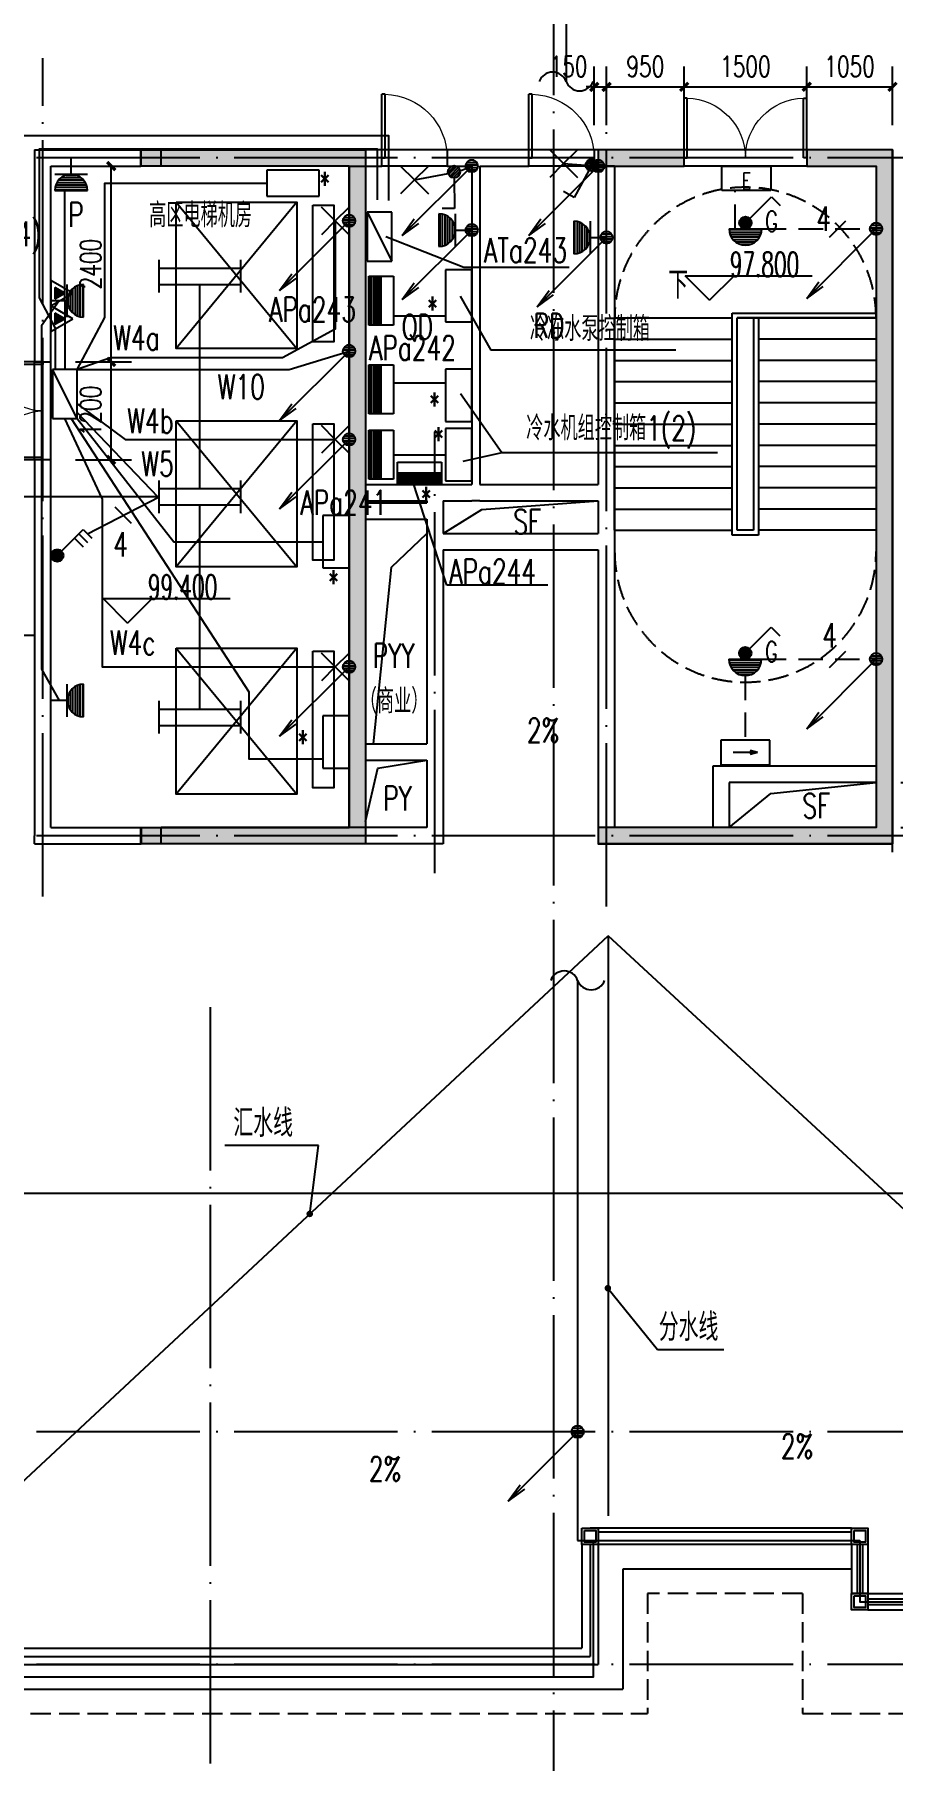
# Model space of a CAD drawing. Extents: x 1980812 to 2226895, y -554123 to 281606.
# Drawn here: x 2022017 to 2032517, y -458515 to -437380 of the extents above; entities that cross this region are included whole.
import ezdxf
from ezdxf.enums import TextEntityAlignment as Align

# ---------------------------------------------------------------- set-up
doc = ezdxf.new("R2010")
doc.units = 0
doc.header["$LTSCALE"] = 1000
doc.header["$MEASUREMENT"] = 0
for name, pattern in [('DASH', [0.35, 0.25, -0.1]), ('DOTE', [2.42, 2, -0.2, 0.02, -0.2]), ('DQXX', [4.5, 3, -1.5])]:
    doc.linetypes.add(name, pattern=pattern)
doc.layers.get('Defpoints').update_dxf_attribs({"color": 8})
for name, color, linetype in [('$TD_AUDIT_GENERATED_(13E6)', 8, 'Continuous'), ('$TD_AUDIT_GENERATED_(158)', 8, 'Continuous'), ('$TD_AUDIT_GENERATED_(1F3)', 7, 'Continuous'), ('$TD_AUDIT_GENERATED_(210)', 8, 'Continuous'), ('$TD_AUDIT_GENERATED_(24A6)', 8, 'Continuous'), ('$TD_AUDIT_GENERATED_(24AC)', 8, 'Continuous'), ('$TD_AUDIT_GENERATED_(24BC)', 8, 'Continuous'), ('$TD_AUDIT_GENERATED_(26A1)', 8, 'Continuous'), ('$TD_AUDIT_GENERATED_(2A51)', 8, 'Continuous'), ('$TD_AUDIT_GENERATED_(FFA)', 8, 'Continuous'), ('1', 1, 'Continuous'), ('COLU', 8, 'Continuous'), ('COLU_HATCH', 8, 'Continuous'), ('CURTWALL', 8, 'Continuous'), ('DIM_ELEV', 8, 'Continuous'), ('DIM_LEAD', 8, 'Continuous'), ('DIM_SYMB', 8, 'Continuous'), ('dote', 8, 'DOTE'), ('DQ1', 1, 'Continuous'), ('DQ2', 2, 'Continuous'), ('DQ7', 7, 'Continuous'), ('DQFL', 2, 'X_LINE'), ('DQK', 7, 'Continuous'), ('DQK1', 1, 'Continuous'), ('DQK7', 7, 'Continuous'), ('DQX', 2, 'DQXX'), ('PUB_DIM', 8, 'Continuous'), ('PUB_TEXT', 8, 'Continuous'), ('STAIR', 8, 'Continuous'), ('WALL', 7, 'Continuous'), ('WINDOW', 8, 'Continuous')]:
    doc.layers.add(name, color=color, linetype=linetype)
doc.styles.add('_TCH_DIM', font='SIMPLEX', dxfattribs={"bigfont": 'GBCBIG'})
doc.styles.add('_TCH_DIM_T3', font='SIMPLEX', dxfattribs={"width": 0.705882, "bigfont": 'GBCBIG'})
doc.styles.add('D8', font='txtw.shx', dxfattribs={"width": 0.7, "bigfont": 'hztxtw.shx'})
doc.styles.add('HZTXTW', font='txtw.shx', dxfattribs={"width": 0.6, "bigfont": 'hztxtw.shx'})
doc.styles.get("Standard").update_dxf_attribs({"font": 'gbenor.shx', "bigfont": 'gbcbig.shx'})
doc.linetypes.add('X_LINE', pattern='A,0.5,["X",Standard,S=0.2,R=0,X=0,Y=-0.08],0.5', length=1)
doc.dimstyles.new('_TCH_ARCH&&100', dxfattribs={"dimtxt": 255, "dimasz": 100, "dimexe": 250, "dimexo": 300, "dimgap": 122.5, "dimtad": 1, "dimdec": 0, "dimzin": 0, "dimdsep": 46, "dimtxsty": '_TCH_DIM_T3', "dimblk": 'ARCHTICK', "dimcen": 0.09, "dimclrt": 7, "dimazin": 2, "dimtfac": 1, "dimtdec": 0, "dimtix": 1, "dimtmove": 2, "dimatfit": 3, "dimfxl": 1, "dimtolj": 1, "dimtzin": 0, "dimarcsym": 0})
doc.dimstyles.get("Standard").update_dxf_attribs({"dimscale": 100, "dimtxt": 3.5, "dimasz": 1, "dimexe": 2.5, "dimexo": 3, "dimgap": 1.5, "dimtad": 1, "dimdec": 0, "dimzin": 0, "dimdsep": 46, "dimtxsty": 'Standard', "dimblk": 'ARCHTICK', "dimcen": 0.09, "dimadec": 0, "dimazin": 0, "dimtfac": 1, "dimtdec": 0, "dimtix": 1, "dimtmove": 2, "dimatfit": 3, "dimfxl": 1, "dimtolj": 1, "dimtzin": 0, "dimarcsym": 0})

# ---------------------------------------------------------------- blocks, each defined once
blk = doc.blocks.new('$TD_AUDIT_GENERATED_(9F)')
at = {"layer": 'dote'}
for p, q in [((31700, 30469), (31700, -6248)), ((56413, 15600), (-8454, 15600)), ((56413, 7300), (-8454, 7300)), ((27500, 5200), (27500, -4850)), ((56413, 0), (-8454, 0)), ((56413, -2850), (-8454, -2850))]:
    blk.add_line(p, q, dxfattribs=at)
blk = doc.blocks.new('$TD_AUDIT_GENERATED_(13CB)')
at = {"layer": '$TD_AUDIT_GENERATED_(13E6)'}
for p, q in [((32050, -24680), (32050, -25950)), ((32150, -24680), (32150, -26050)), ((32250, -24680), (32250, -26150)), ((32550, -24980), (32550, -26450)), ((-2600, -25950), (32050, -25950)), ((-2800, -26150), (32250, -26150)), ((-2700, -26050), (32150, -26050)), ((-3100, -26450), (32550, -26450))]:
    blk.add_line(p, q, dxfattribs=at)
at = {"layer": '$TD_AUDIT_GENERATED_(158)', "color": 2, "linetype": 'DASH'}
for p, q in [((32850, -25280), (32850, -26750)), ((34750, -25280), (32850, -25280)), ((34750, -25280), (34750, -26750)), ((-3400, -26750), (32850, -26750)), ((34750, -26750), (49500, -26750))]:
    blk.add_line(p, q, dxfattribs=at)
at = {"layer": '$TD_AUDIT_GENERATED_(210)'}
for p, q in [((35350, -24480), (32150, -24480)), ((35350, -24530), (32250, -24530)), ((35350, -24680), (32250, -24680)), ((35350, -24980), (32550, -24980))]:
    blk.add_line(p, q, dxfattribs=at)
at = {"layer": 'CURTWALL'}
for p, q in [((35350, -24680), (35350, -25280)), ((35550, -24680), (35350, -24680)), ((35417, -24680), (35417, -25280)), ((35483, -24680), (35483, -25280)), ((35550, -24680), (35550, -25280)), ((35550, -25280), (35350, -25280)), ((35550, -25280), (46900, -25280)), ((35550, -25280), (35550, -25480)), ((35550, -25347), (46967, -25347)), ((35550, -25413), (47033, -25413)), ((35550, -25480), (47100, -25480))]:
    blk.add_line(p, q, dxfattribs=at)
for points in [[(32050, -24480), (32250, -24480), (32250, -24680), (32050, -24680)], [(32080, -24510), (32220, -24510), (32220, -24650), (32080, -24650)], [(35350, -24480), (35550, -24480), (35550, -24680), (35350, -24680)], [(35380, -24510), (35520, -24510), (35520, -24650), (35380, -24650)], [(35350, -25280), (35550, -25280), (35550, -25480), (35350, -25480)], [(35380, -25310), (35520, -25310), (35520, -25450), (35380, -25450)]]:
    blk.add_lwpolyline(points, close=True, dxfattribs=at)
blk = doc.blocks.new('A$C633B0154')
at = {"layer": 'COLU_HATCH'}
h = blk.add_hatch(color=256, dxfattribs=at)
h.dxf.hatch_style = 1
h.paths.add_polyline_path([(15900, 200), (18650, 200), (18650, -8300), (15900, -8300), (15900, -8100), (18450, -8100), (18450, 0), (15900, 0)])
h = blk.add_hatch(color=256, dxfattribs=at)
h.dxf.hatch_style = 1
h.paths.add_polyline_path([(22550, 0), (22550, 200), (21500, 200), (21500, 0)])
h.paths.add_polyline_path([(24050, 200), (24050, 0), (24700, 0), (24700, 0), (24900, 0), (24900, -8100), (24700, -8100), (24700, -8100), (21500, -8100), (21500, -8300), (25100, -8300), (25100, 200)])
at = {"layer": 'COLU'}
for points in [[(15900, 200), (18650, 200), (18650, -8300), (15900, -8300), (15900, -8100), (18450, -8100), (18450, 0), (15900, 0)], [(15900, 200), (18650, 200), (18650, -8300), (15900, -8300), (15900, -8100), (18450, -8100), (18450, 0), (15900, 0)], [(18650, 0), (18650, -8100), (18450, -8100), (18450, 0)], [(18650, 0), (18650, -8100), (18450, -8100), (18450, 0)]]:
    blk.add_lwpolyline(points, close=True, dxfattribs=at)
for points in [[(22550, 200), (21500, 200), (21500, 0), (22550, 0), (22550, 200)], [(24050, 0), (24700, 0), (24700, 0), (24900, 0), (24900, -8100), (24700, -8100), (24700, -8100), (21500, -8100), (21500, -8300), (25100, -8300), (25100, 200), (24050, 200), (24050, 0)]]:
    blk.add_lwpolyline(points, dxfattribs=at)
blk = doc.blocks.new('$TD_AUDIT_GENERATED_(24AE)')
at = {"layer": '$TD_AUDIT_GENERATED_(24BC)'}
for points in [[(-87, 50), (-156, 170), (-225, 50)], [(225, 50), (156, 170), (87, 50)]]:
    blk.add_hatch(color=8, dxfattribs=at).paths.add_polyline_path(points)
at = {"layer": '$TD_AUDIT_GENERATED_(24AC)'}
for p, q in [((-156, 270), (-312, 0)), ((0, 0), (-156, 270)), ((156, 270), (0, 0)), ((312, 0), (156, 270)), ((-156, 170), (-225, 50)), ((-225, 50), (-87, 50)), ((-87, 50), (-156, 170)), ((0, 0), (312, 0)), ((156, 170), (87, 50)), ((87, 50), (225, 50)), ((225, 50), (156, 170)), ((-312, 0), (0, 0))]:
    blk.add_line(p, q, dxfattribs=at)
blk = doc.blocks.new('A$C67C11506')
at = {"layer": '$TD_AUDIT_GENERATED_(24AC)', "rotation": 270}
blk.add_blockref('$TD_AUDIT_GENERATED_(24AE)', (25550, -9513), dxfattribs=at)
blk = doc.blocks.new('_ArchTick')
at = {"color": 0, "linetype": 'ByBlock', "const_width": 0.4}
blk.add_lwpolyline([(-0.5, -0.5), (0.5, 0.5)], dxfattribs=at)
blk = doc.blocks.new('*D122')
at = {"layer": '$TD_AUDIT_GENERATED_(2A51)', "color": 0, "lineweight": -2, "transparency": 16777216}
for p, q in [((2032617, -446541), (2033456, -446541)), ((2033206, -446541), (2033206, -446441)), ((2033206, -446541), (2033206, -447091)), ((2032617, -447091), (2033456, -447091)), ((2033206, -447091), (2033206, -447191))]:
    blk.add_line(p, q, dxfattribs=at)
at = {"layer": 'Defpoints', "color": 0, "transparency": 16777216}
for p in [(2032317, -446541), (2032317, -447091), (2033206, -447091)]:
    blk.add_point(p, dxfattribs=at)
at = {"layer": '$TD_AUDIT_GENERATED_(2A51)', "color": 0, "lineweight": -2, "transparency": 16777216, "xscale": 100, "yscale": 100, "zscale": 100}
for p, rotation in [((2033206, -446541), 270), ((2033206, -447091), 90)]:
    blk.add_blockref('_ArchTick', p, dxfattribs=dict(at, rotation=rotation))
at = {"layer": '$TD_AUDIT_GENERATED_(2A51)', "color": 0, "transparency": 16777216, "insert": (2032880, -446816), "char_height": 350, "attachment_point": 5, "rotation": 90}
blk.add_mtext('\\A1;550', dxfattribs=at)
blk = doc.blocks.new('*D613')
at = {"layer": 'Defpoints', "color": 0}
for p in [(2022217, -441390), (2022954, -441390), (2022217, -442590)]:
    blk.add_point(p, dxfattribs=at)
at = {"layer": 'PUB_DIM', "color": 0, "lineweight": -2}
for p, q in [((2022517, -441390), (2023204, -441390)), ((2022954, -442590), (2022954, -441390)), ((2022517, -442590), (2023204, -442590))]:
    blk.add_line(p, q, dxfattribs=at)
at = {"layer": 'PUB_DIM', "color": 0, "lineweight": -2, "xscale": 100, "yscale": 100, "zscale": 100}
for p, rotation in [((2022954, -441390), 90), ((2022954, -442590), 270)]:
    blk.add_blockref('_ArchTick', p, dxfattribs=dict(at, rotation=rotation))
at = {"layer": 'PUB_DIM', "color": 7, "insert": (2022704, -441990), "char_height": 255, "attachment_point": 5, "rotation": 90, "style": '_TCH_DIM_T3'}
blk.add_mtext('\\A1;1200', dxfattribs=at)
blk = doc.blocks.new('*D612')
at = {"layer": 'Defpoints', "color": 0}
for p in [(2022217, -438991), (2022954, -438991), (2022217, -441390)]:
    blk.add_point(p, dxfattribs=at)
at = {"layer": 'PUB_DIM', "color": 0, "lineweight": -2}
for p, q in [((2022517, -438991), (2023204, -438991)), ((2022954, -441390), (2022954, -438991)), ((2022517, -441390), (2023204, -441390))]:
    blk.add_line(p, q, dxfattribs=at)
at = {"layer": 'PUB_DIM', "color": 0, "lineweight": -2, "xscale": 100, "yscale": 100, "zscale": 100}
for p, rotation in [((2022954, -438991), 90), ((2022954, -441390), 270)]:
    blk.add_blockref('_ArchTick', p, dxfattribs=dict(at, rotation=rotation))
at = {"layer": 'PUB_DIM', "color": 7, "insert": (2022704, -440191), "char_height": 255, "attachment_point": 5, "rotation": 90, "style": '_TCH_DIM_T3'}
blk.add_mtext('\\A1;2400', dxfattribs=at)
blk = doc.blocks.new('*D611')
at = {"layer": 'Defpoints', "color": 0}
for p in [(2029017, -438021), (2028867, -438791), (2029017, -438791)]:
    blk.add_point(p, dxfattribs=at)
at = {"layer": 'PUB_DIM', "color": 0, "lineweight": -2}
for p, q in [((2028867, -438491), (2028867, -437771)), ((2029017, -438491), (2029017, -437771)), ((2028867, -438021), (2028767, -438021)), ((2028867, -438021), (2029017, -438021)), ((2029017, -438021), (2029117, -438021))]:
    blk.add_line(p, q, dxfattribs=at)
at = {"layer": 'PUB_DIM', "color": 0, "lineweight": -2, "xscale": 100, "yscale": 100, "zscale": 100}
blk.add_blockref('_ArchTick', (2028867, -438021), dxfattribs=at)
at = {"layer": 'PUB_DIM', "color": 0, "lineweight": -2, "xscale": 100, "yscale": 100, "zscale": 100, "rotation": 180}
blk.add_blockref('_ArchTick', (2029017, -438021), dxfattribs=at)
at = {"layer": 'PUB_DIM', "color": 7, "insert": (2028552, -437771), "char_height": 255, "attachment_point": 5, "style": '_TCH_DIM_T3'}
blk.add_mtext('\\A1;150', dxfattribs=at)
blk = doc.blocks.new('*D208')
at = {"layer": 'Defpoints', "color": 0, "transparency": 16777216}
for p in [(2029967, -438021), (2029017, -438791), (2029967, -438791)]:
    blk.add_point(p, dxfattribs=at)
at = {"layer": 'PUB_DIM', "color": 0, "lineweight": -2, "transparency": 16777216}
for p, q in [((2029017, -438491), (2029017, -437771)), ((2029967, -438491), (2029967, -437771)), ((2029017, -438021), (2029967, -438021))]:
    blk.add_line(p, q, dxfattribs=at)
at = {"layer": 'PUB_DIM', "color": 0, "lineweight": -2, "transparency": 16777216, "xscale": 100, "yscale": 100, "zscale": 100, "rotation": 180}
blk.add_blockref('_ArchTick', (2029017, -438021), dxfattribs=at)
at = {"layer": 'PUB_DIM', "color": 0, "lineweight": -2, "transparency": 16777216, "xscale": 100, "yscale": 100, "zscale": 100}
blk.add_blockref('_ArchTick', (2029967, -438021), dxfattribs=at)
at = {"layer": 'PUB_DIM', "color": 7, "transparency": 16777216, "insert": (2029492, -437771), "char_height": 255, "attachment_point": 5, "style": '_TCH_DIM_T3'}
blk.add_mtext('\\A1;950', dxfattribs=at)
blk = doc.blocks.new('*D209')
at = {"layer": 'Defpoints', "color": 0, "transparency": 16777216}
for p in [(2031467, -438021), (2029967, -438791), (2031467, -438791)]:
    blk.add_point(p, dxfattribs=at)
at = {"layer": 'PUB_DIM', "color": 0, "lineweight": -2, "transparency": 16777216}
for p, q in [((2029967, -438491), (2029967, -437771)), ((2031467, -438491), (2031467, -437771)), ((2029967, -438021), (2031467, -438021))]:
    blk.add_line(p, q, dxfattribs=at)
at = {"layer": 'PUB_DIM', "color": 0, "lineweight": -2, "transparency": 16777216, "xscale": 100, "yscale": 100, "zscale": 100, "rotation": 180}
blk.add_blockref('_ArchTick', (2029967, -438021), dxfattribs=at)
at = {"layer": 'PUB_DIM', "color": 0, "lineweight": -2, "transparency": 16777216, "xscale": 100, "yscale": 100, "zscale": 100}
blk.add_blockref('_ArchTick', (2031467, -438021), dxfattribs=at)
at = {"layer": 'PUB_DIM', "color": 7, "transparency": 16777216, "insert": (2030717, -437771), "char_height": 255, "attachment_point": 5, "style": '_TCH_DIM_T3'}
blk.add_mtext('\\A1;1500', dxfattribs=at)
blk = doc.blocks.new('*D210')
at = {"layer": 'Defpoints', "color": 0, "transparency": 16777216}
for p in [(2032517, -438021), (2031467, -438791), (2032517, -438791)]:
    blk.add_point(p, dxfattribs=at)
at = {"layer": 'PUB_DIM', "color": 0, "lineweight": -2, "transparency": 16777216}
for p, q in [((2031467, -438491), (2031467, -437771)), ((2032517, -438491), (2032517, -437771)), ((2031467, -438021), (2032517, -438021))]:
    blk.add_line(p, q, dxfattribs=at)
at = {"layer": 'PUB_DIM', "color": 0, "lineweight": -2, "transparency": 16777216, "xscale": 100, "yscale": 100, "zscale": 100, "rotation": 180}
blk.add_blockref('_ArchTick', (2031467, -438021), dxfattribs=at)
at = {"layer": 'PUB_DIM', "color": 0, "lineweight": -2, "transparency": 16777216, "xscale": 100, "yscale": 100, "zscale": 100}
blk.add_blockref('_ArchTick', (2032517, -438021), dxfattribs=at)
at = {"layer": 'PUB_DIM', "color": 7, "transparency": 16777216, "insert": (2031992, -437771), "char_height": 255, "attachment_point": 5, "style": '_TCH_DIM_T3'}
blk.add_mtext('\\A1;1050', dxfattribs=at)
blk = doc.blocks.new('$DorLib2D$00000002')
for p, q in [((-0.5, 0), (-0.5, 0.4875)), ((-0.475, 0.4875), (-0.5, 0.4875)), ((-0.475, 0), (-0.475, 0.4875)), ((0.475, 0), (0.475, 0.4875)), ((0.475, 0.4875), (0.5, 0.4875)), ((0.5, 0), (0.5, 0.4875)), ((-0.5, 0), (-0.475, 0)), ((0.5, 0), (0.475, 0))]:
    blk.add_line(p, q)
at = {"lineweight": 13}
for centre, start, end in [((-0.4875, 0), 0, 88.53072), ((0.4875, 0), 91.46928, 180)]:
    blk.add_arc(centre, 0.4875, start, end, dxfattribs=at)
blk = doc.blocks.new('$DorLib2D$00000001')
for p, q in [((0.45, 0.975), (0.5, 0.975)), ((0.45, 0), (0.45, 0.975)), ((0.5, 0), (0.5, 0.975)), ((0.5, 0), (0.45, 0))]:
    blk.add_line(p, q)
at = {"lineweight": 13}
blk.add_arc((0.475, 0), 0.975, 91.4693, 180, dxfattribs=at)
blk = doc.blocks.new('dd')
at = {"layer": 'DQK1', "color": 1}
for p, q in [((-200, 100), (200, 100)), ((-200, 92), (200, 92)), ((-196, 62), (196, 62)), ((-188, 32), (188, 32)), ((-174, 2), (174, 2)), ((-154, -28), (154, -28)), ((-122, -58), (122, -58)), ((-68, -88), (68, -88))]:
    blk.add_line(p, q, dxfattribs=at)
blk.add_arc((0, 100), 200, 180, 0, dxfattribs=at)
blk = doc.blocks.new('*X249')
at = {"color": 0}
for p, q in [((5315, 4110), (5515, 4110)), ((5320, 4140), (5510, 4140)), ((5320, 4080), (5510, 4080)), ((5335, 4170), (5495, 4170)), ((5335, 4050), (5495, 4050)), ((5371, 4200), (5459, 4200)), ((5372, 4020), (5459, 4020))]:
    blk.add_line(p, q, dxfattribs=at)
blk = doc.blocks.new('kg')
at = {"layer": 'DQK1'}
for p, q in [((53, 53), (318, 318)), ((318, 318), (424, 212))]:
    blk.add_line(p, q, dxfattribs=at)
blk.add_circle((0, 0), 75, dxfattribs=at)
at = {"layer": 'DQK1', "xscale": 0.75, "yscale": 0.75, "zscale": 0.75}
blk.add_blockref('*X249', (-4061, -3083), dxfattribs=at)
at = {"layer": 'DQK7', "style": 'D8', "width": 0.7}
blk.add_text('G', height=250, dxfattribs=at).set_placement((241, -107))
blk = doc.blocks.new('*X251')
at = {"color": 0}
for p, q in [((128, 2970), (272, 2970)), ((144, 3000), (256, 3000)), ((126, 2940), (274, 2940)), ((137, 2910), (263, 2910)), ((173, 2880), (227, 2880))]:
    blk.add_line(p, q, dxfattribs=at)
blk = doc.blocks.new('j')
at = {"layer": '1', "color": 7}
blk.add_line((850, 850), (850, 850), dxfattribs=at)
blk.add_line((850, 850), (850, 850), dxfattribs=at)
blk.add_line((850, 850), (850, 850), dxfattribs=at)
blk.add_line((850, 850), (850, 850), dxfattribs=at)
blk.add_line((850, 850), (850, 850), dxfattribs=at)
blk.add_line((850, 850), (850, 850), dxfattribs=at)
blk.add_line((850, 850), (850, 850), dxfattribs=at)
blk.add_line((850, 850), (850, 850), dxfattribs=at)
blk.add_line((850, 850), (850, 850), dxfattribs=at)
blk.add_line((850, 850), (850, 850), dxfattribs=at)
blk.add_line((850, 850), (850, 850), dxfattribs=at)
blk.add_line((850, 850), (850, 850), dxfattribs=at)
blk.add_line((850, 850), (850, 850), dxfattribs=at)
blk.add_line((850, 850), (850, 850), dxfattribs=at)
blk.add_line((850, 850), (850, 850), dxfattribs=at)
blk.add_line((850, 850), (850, 850), dxfattribs=at)
blk.add_line((850, 850), (850, 850), dxfattribs=at)
blk.add_line((850, 850), (850, 850), dxfattribs=at)
at = {"layer": 'DQK1'}
blk.add_circle((0, 0), 75, dxfattribs=at)
at = {"layer": 'DQK7'}
for p, q in [((0, 0), (850, 850)), ((850, 850), (647, 703)), ((850, 850), (703, 647))]:
    blk.add_line(p, q, dxfattribs=at)
at = {"layer": 'DQK1'}
blk.add_blockref('*X251', (-200, -2950), dxfattribs=at)
blk = doc.blocks.new('P')
at = {"layer": 'DQK7'}
blk.add_line((-100, -100), (100, 100), dxfattribs=at)
blk = doc.blocks.new('4')
at = {"layer": 'DQK7', "linetype": 'ByBlock', "style": 'D8', "width": 0.7}
blk.add_text('4', height=300, dxfattribs=at).set_placement((-100, -193))
blk = doc.blocks.new('dyz')
at = {"layer": 'DQK1'}
for p, q in [((-300, 0), (300, 0)), ((-300, -300), (-300, 0)), ((300, 0), (300, -300)), ((300, -300), (-300, -300))]:
    blk.add_line(p, q, dxfattribs=at)
at = {"layer": 'DQK7'}
for q in [(-58, -127), (-58, -127), (150, -150), (-58, -173), (-58, -173)]:
    blk.add_line((-150, -150), q, dxfattribs=at)
blk = doc.blocks.new('DQZ')
at = {"layer": 'DQK1'}
for q in [(-170, 170), (-170, -170), (170, 170), (170, -170)]:
    blk.add_line((0, 0), q, dxfattribs=at)
at = {"layer": 'DQK1', "ltscale": 0.08}
blk.add_line((-170, -170), (170, -170), dxfattribs=at)
blk = doc.blocks.new('*X257')
at = {"color": 0}
for p, q in [((5315, 4110), (5515, 4110)), ((5320, 4140), (5510, 4140)), ((5320, 4080), (5510, 4080)), ((5335, 4170), (5495, 4170)), ((5335, 4050), (5495, 4050)), ((5371, 4200), (5459, 4200)), ((5372, 4020), (5459, 4020))]:
    blk.add_line(p, q, dxfattribs=at)
blk = doc.blocks.new('k1')
at = {"layer": 'DQK1'}
for p, q in [((53, 53), (318, 318)), ((318, 318), (424, 212))]:
    blk.add_line(p, q, dxfattribs=at)
blk.add_circle((0, 0), 75, dxfattribs=at)
at = {"layer": 'DQK1', "xscale": 0.75, "yscale": 0.75, "zscale": 0.75}
blk.add_blockref('*X257', (-4061, -3083), dxfattribs=at)
blk = doc.blocks.new('dyk')
at = {"layer": 'DQK1'}
for p, q in [((-300, 150), (300, 150)), ((-300, -150), (-300, 150)), ((300, 150), (300, -150)), ((300, -150), (-300, -150))]:
    blk.add_line(p, q, dxfattribs=at)
at = {"layer": 'DQK7', "style": 'D8', "width": 0.7}
blk.add_text('E', height=200, dxfattribs=at).set_placement((5, -31), align=Align.MIDDLE_CENTER)
blk = doc.blocks.new('DY2')
at = {"layer": 'DQK1'}
for p, q in [((-500, -200), (-500, 200)), ((-500, 100), (500, 100)), ((500, -200), (500, 200)), ((-500, -100), (500, -100))]:
    blk.add_line(p, q, dxfattribs=at)
blk = doc.blocks.new('*X364')
at = {"color": 0}
for p, q in [((4573, 4860), (4772, 4860)), ((4575, 4830), (4770, 4830)), ((4580, 4890), (4765, 4890)), ((4588, 4800), (4758, 4800)), ((4599, 4920), (4746, 4920)), ((4650, 4950), (4695, 4950)), ((4616, 4770), (4729, 4770))]:
    blk.add_line(p, q, dxfattribs=at)
blk = doc.blocks.new('K3')
at = {"layer": 'DQK1'}
for p, q in [((53, 53), (318, 318)), ((212, 212), (318, 106)), ((265, 265), (371, 159)), ((318, 318), (424, 212))]:
    blk.add_line(p, q, dxfattribs=at)
blk.add_circle((0, 0), 75, dxfattribs=at)
at = {"layer": 'DQK1', "xscale": 0.75, "yscale": 0.75, "zscale": 0.75}
blk.add_blockref('*X364', (-3504, -3639), dxfattribs=at)
blk = doc.blocks.new('xsy')
at = {"layer": 'DQK1', "color": 1}
for p, q in [((-300, -150), (300, 150)), ((300, 150), (-300, 150)), ((-300, 150), (-300, -150)), ((300, -150), (300, 150)), ((-300, -150), (300, -150))]:
    blk.add_line(p, q, dxfattribs=at)
blk = doc.blocks.new('z1d')
at = {"layer": 'DQK1'}
for p, q in [((0, -200), (0, 0)), ((-200, -200), (200, -200)), ((-62, -210), (62, -210)), ((-200, -390), (200, -390)), ((-200, -400), (200, -400)), ((-196, -360), (196, -360)), ((-187, -330), (187, -330)), ((-173, -300), (173, -300)), ((-152, -270), (152, -270)), ((-120, -240), (120, -240))]:
    blk.add_line(p, q, dxfattribs=at)
blk.add_arc((0, -400), 200, 0, 180, dxfattribs=at)
blk = doc.blocks.new('x')
at = {"layer": 'DQK1'}
for p, q in [((320, 0), (-320, 0)), ((-320, 0), (-320, -320)), ((320, -320), (320, 0)), ((-320, -320), (320, -320))]:
    blk.add_line(p, q, dxfattribs=at)
blk = doc.blocks.new('pzh')
at = {"layer": 'DQK1'}
for centre, start, end in [((-61, 165), 290.3188, 69.6812), ((61, -165), 110.3188, 249.6812)]:
    blk.add_arc(centre, 176, start, end, dxfattribs=at)
blk = doc.blocks.new('xl')
at = {"layer": 'DQK1'}
h = blk.add_hatch(dxfattribs=at)
h.set_pattern_fill('LINE', color=1, scale=8, style=0)
h.set_pattern_definition([(0, (-712.643, -443.37), (0, 25.4), [])])
h.paths.add_polyline_path([(300, -150), (300, 0), (-300, 0), (-300, -150)])
at = {"layer": 'DQK1', "color": 1}
for p, q in [((-300, 150), (300, 150)), ((-300, -150), (-300, 150)), ((300, 0), (-300, 0)), ((300, 150), (300, -150)), ((300, -150), (-300, -150))]:
    blk.add_line(p, q, dxfattribs=at)

msp = doc.modelspace()

# ---------------------------------------------------------------- hatches: boundary and pattern name
at = {"layer": 'COLU_HATCH'}
h = msp.add_hatch(color=256, dxfattribs=at)
h.dxf.hatch_style = 1
h.paths.add_polyline_path([(2026066.5, -438990.9), (2026066.5, -447090.9), (2025866.5, -447090.9), (2025866.5, -438990.9)])

# ---------------------------------------------------------------- linework, layer by layer
at = {"layer": '$TD_AUDIT_GENERATED_(210)'}
for points in [[(2027016.5, -443490.9), (2027490.4, -443195.9), (2028916.5, -443090.9)], [(2026166.5, -446065.9), (2026386.2, -443904.7), (2026816.5, -443490.9)], [(2026066.5, -447015.9), (2026218, -446362.3), (2026816.5, -446265.9)], [(2030516.5, -447090.9), (2031028, -446675.2), (2032316.5, -446540.9)]]:
    msp.add_lwpolyline(points, dxfattribs=at)
at = {"layer": '$TD_AUDIT_GENERATED_(24A6)'}
msp.add_line((2032516.5, -447390.9), (2032516.5, -446990.9), dxfattribs=at)
at = {"layer": '$TD_AUDIT_GENERATED_(26A1)'}
for p, q in [((2020216.5, -456639), (2029037.2, -448418.2)), ((2037116.4, -455897.4, 0), (2029037.2, -448418.2, 0)), ((2029037.2, -448418.2, 0), (2029037.2, -455520.9))]:
    msp.add_line(p, q, dxfattribs=at)
at = {"layer": 'COLU'}
msp.add_lwpolyline([(2026066.5, -438990.9), (2026066.5, -447090.9), (2025866.5, -447090.9), (2025866.5, -438990.9)], close=True, dxfattribs=at)
at = {"layer": 'DIM_ELEV'}
for p, q in [((2030278.1, -440634.9), (2029978.1, -440334.9)), ((2029978.1, -440334.9), (2031533.9, -440334.9)), ((2030278.1, -440634.9), (2030578.1, -440334.9)), ((2023155.8, -444587), (2022855.8, -444287)), ((2022855.8, -444287), (2024411.7, -444287)), ((2023155.8, -444587), (2023455.8, -444287)), ((2020471.7, -444735.5), (2022027.6, -444735.5))]:
    msp.add_line(p, q, dxfattribs=at)
at = {"layer": 'DIM_LEAD'}
for p, q in [((2025491.5, -450984.1), (2024345.5, -450984.1)), ((2025384.4, -451822.6), (2025491.5, -450984.1)), ((2029033.6, -452732.3), (2029639, -453482.7)), ((2029639, -453482.7), (2030454.5, -453482.7))]:
    msp.add_line(p, q, dxfattribs=at)
at = {"layer": 'DIM_LEAD', "const_width": 40}
for points in [[(2025381.9, -451842.4, 1), (2025387, -451802.7, 1)], [(2029021, -452716.8, 1), (2029046.1, -452747.9, 1)]]:
    msp.add_lwpolyline(points, format="xyb", close=True, dxfattribs=at)
at = {"layer": 'DIM_SYMB'}
for points in [[(2029866.5, -440720.9, 0, 0, 0), (2029866.5, -444050.9, 0, 0, 0), (2031566.5, -444050.9, 0, 0, 0), (2031566.5, -441280.9, 80, 0, 0), (2031566.5, -440980.9, 0, 0, 0)], [(2027945.5, -445138, 0, 0, 0), (2027945.5, -446439, 80, 0, 0), (2027945.5, -446739, 0, 0, 0)], [(2030618, -454955, 0, 0, 0), (2031919, -454955, 80, 0, 0), (2032219, -454955, 0, 0, 0)], [(2027021.2, -455232.5, 0, 0, 0), (2025720.2, -455232.5, 80, 0, 0), (2025420.2, -455232.5, 0, 0, 0)]]:
    msp.add_lwpolyline(points, format="xyseb", dxfattribs=at)
at = {"layer": 'dote'}
for p, q in [((2022116.5, -447934.1), (2022116.5, -437668.1)), ((2029016.5, -448056.7), (2029016.5, -438400.1)), ((2026916.5, -447648.1), (2026916.5, -442246.1))]:
    msp.add_line(p, q, dxfattribs=at)
at = {"layer": 'DQ2'}
for p, q in [((2028491.5, -438960.6), (2028761.6, -438978.1)), ((2026666.5, -439160.6), (2027079, -439083.4)), ((2027224.6, -439049.2), (2027366.5, -438990.9)), ((2022388.2, -440640.6), (2022388.2, -439290.9)), ((2024041.5, -442940.9), (2024041.5, -440440.9)), ((2022388.2, -440640.6), (2022388.2, -441481.9)), ((2026409, -440826.5), (2027046.5, -440826.5)), ((2026409, -441646.5), (2027046.5, -441646.5)), ((2022845.4, -443063.1), (2022388.2, -442081.9)), ((2026409, -442526.5), (2027046.5, -442526.5)), ((2022666.5, -443495.4), (2023541.5, -443040.9)), ((2024041.5, -445640.9), (2024041.5, -443140.9)), ((2028663.6, -448962.8), (2028663.6, -448962.8))]:
    msp.add_line(p, q, dxfattribs=at)
for points in [[(2014777.4, -439057), (2015033.9, -439057), (2015644.1, -438616.3), (2015644.1, -438616.3), (2026350.1, -438616.3), (2026350.1, -439411)], [(2022273, -441481.9), (2022273, -440975.1), (2022075.4, -440606.5), (2022075.4, -438778.2), (2026210, -438778.2), (2026210, -439405.3)], [(2022538.2, -441481.9), (2022875.6, -440844.4), (2022875.6, -439200), (2024859, -439200)], [(2025696.8, -439663.4), (2025696.8, -440989.7), (2025050.1, -441338.2), (2022946.7, -441338.2), (2022538.2, -441481.9)], [(2022316.5, -440640.6), (2022100.7, -440946.6), (2022100.7, -445150.5), (2022316.5, -445535.2)], [(2022538.2, -441481.9), (2025131.3, -441481.9), (2025866.5, -441256.3)], [(2022538.2, -441901.1), (2023124.6, -442338.1), (2025696.8, -442338.1)], [(2022463.8, -442081.9), (2024639.8, -445427.9), (2024639.8, -446248.1), (2025546.5, -446248.1)], [(2023530.3, -443046.7), (2022538.2, -442010)], [(2022538.2, -442081.9), (2022538.2, -442081.9), (2023720, -443590.7), (2025546.5, -443590.7)], [(2023541.5, -443040.9), (2019516.5, -443040.9)], [(2022845.4, -443063.1), (2022845.4, -445124.1), (2025696.8, -445124.1)]]:
    msp.add_lwpolyline(points, dxfattribs=at)
at = {"layer": 'DQ7'}
for p, q in [((2027270.5, -440232), (2026317.5, -439857)), ((2028559, -440232), (2027270.5, -440232)), ((2027227, -440584), (2027602, -441246)), ((2029866.5, -441246), (2027602, -441246)), ((2027734, -442501), (2027229, -441781)), ((2027734, -442501), (2027257.5, -442608)), ((2030376.5, -442501), (2027734, -442501)), ((2027063, -444122.5), (2026638.5, -442830)), ((2028299, -444122.5), (2027063, -444122.5))]:
    msp.add_line(p, q, dxfattribs=at)
at = {"layer": 'DQFL', "linetype": 'X_LINE'}
for p, q in [((2028521.3, -428302.9), (2028522.1, -437955.6)), ((2028663.6, -448962.8), (2028663.6, -455821.7)), ((1993387.5, -451568.2), (2043680, -451568.2)), ((2028663.6, -455821.7), (2028859.1, -455821.1))]:
    msp.add_line(p, q, dxfattribs=at)
msp.add_lwpolyline([(2032116.5, -455821.1), (2032116.5, -456572.5), (2043680, -456572.5), (2043680, -439953.5), (2045721.4, -439953.5), (2045721.4, -428302.9), (2011076, -428302.9), (2011076, -430040.5), (2007829.6, -430040.5), (2007829.6, -429190.9), (1995766.5, -429190.9), (1995766.5, -446790.9), (1993966.5, -446790.9), (1993966.5, -457491.6), (2028859.1, -457491.6), (2028859.1, -455821.1), (2032116.5, -455821.1)], dxfattribs=at)
at = {"layer": 'DQX', "ltscale": 0.1}
for p, q in [((2030592.9, -439760.9), (2030592.9, -439290.9)), ((2030916.5, -439760.9), (2032316.5, -439760.9)), ((2030914.9, -445030.9), (2032316.5, -445030.9)), ((2030714.9, -445230.9), (2030714.9, -446022.5))]:
    msp.add_line(p, q, dxfattribs=at)
at = {"layer": 'STAIR'}
for p, q in [((2029116.5, -443450.9), (2029116.5, -440850.9)), ((2029116.5, -440850.9), (2030556.5, -440850.9)), ((2030556.5, -443510.9), (2030556.5, -440790.9)), ((2030556.5, -440790.9), (2032316.5, -440790.9)), ((2030616.5, -443450.9), (2030616.5, -440850.9)), ((2030616.5, -443450.9), (2030616.5, -440850.9)), ((2030616.5, -440850.9), (2032316.5, -440850.9)), ((2030816.5, -440850.9), (2030616.5, -440850.9)), ((2030816.5, -440850.9), (2030816.5, -443450.9)), ((2030876.5, -440850.9), (2030816.5, -440850.9)), ((2030816.5, -440850.9), (2030816.5, -443450.9)), ((2030876.5, -440850.9), (2030816.5, -440850.9)), ((2032316.5, -440850.9), (2030876.5, -440850.9)), ((2030876.5, -440850.9), (2030876.5, -443510.9)), ((2032316.5, -440790.9), (2032316.5, -440850.9)), ((2032316.5, -440850.9), (2032316.5, -443450.9)), ((2029116.5, -441110.9), (2030556.5, -441110.9)), ((2032316.5, -441110.9), (2030876.5, -441110.9)), ((2029116.5, -441370.9), (2030556.5, -441370.9)), ((2032316.5, -441370.9), (2030876.5, -441370.9)), ((2029116.5, -441630.9), (2030556.5, -441630.9)), ((2032316.5, -441630.9), (2030876.5, -441630.9)), ((2029116.5, -441890.9), (2030556.5, -441890.9)), ((2032316.5, -441890.9), (2030876.5, -441890.9)), ((2029116.5, -442150.9), (2030556.5, -442150.9)), ((2032316.5, -442150.9), (2030876.5, -442150.9)), ((2029116.5, -442410.9), (2030556.5, -442410.9)), ((2032316.5, -442410.9), (2030876.5, -442410.9)), ((2029116.5, -442670.9), (2030556.5, -442670.9)), ((2032316.5, -442670.9), (2030876.5, -442670.9)), ((2029116.5, -442930.9), (2030556.5, -442930.9)), ((2032316.5, -442930.9), (2030876.5, -442930.9)), ((2029116.5, -443190.9), (2030556.5, -443190.9)), ((2032316.5, -443190.9), (2030876.5, -443190.9)), ((2029116.5, -443450.9), (2030556.5, -443450.9)), ((2030876.5, -443510.9), (2030556.5, -443510.9)), ((2030816.5, -443450.9), (2030616.5, -443450.9)), ((2032316.5, -443450.9), (2030876.5, -443450.9))]:
    msp.add_line(p, q, dxfattribs=at)
at = {"layer": 'STAIR', "linetype": 'DASH'}
for centre, start, end in [((2030716.5, -440850.9), 0, 180), ((2030716.5, -443710.9), 180, 360)]:
    msp.add_arc(centre, 1600, start, end, dxfattribs=at)
at = {"layer": 'WALL'}
for p, q in [((2022016.5, -438790.9), (2023316.5, -438790.9)), ((2022016.5, -438790.9), (2022016.5, -441390.4)), ((2023316.5, -438790.9), (2023316.5, -438990.9)), ((2025966.5, -438790.9), (2023566.5, -438790.9)), ((2023566.5, -438990.9), (2023566.5, -438790.9)), ((2026266.5, -438790.9), (2025966.5, -438790.9)), ((2026266.5, -438990.9), (2026266.5, -438790.9)), ((2027416.5, -438790.9), (2027066.5, -438790.9)), ((2027066.5, -438790.9), (2027066.5, -438990.9)), ((2028066.5, -438790.9), (2027416.5, -438790.9)), ((2028066.5, -438990.9), (2028066.5, -438790.9)), ((2029966.5, -438790.9), (2028866.5, -438790.9)), ((2028866.5, -438790.9), (2028866.5, -438990.9)), ((2029966.5, -438990.9), (2029966.5, -438790.9)), ((2032516.5, -438790.9), (2031466.5, -438790.9)), ((2031466.5, -438790.9), (2031466.5, -438990.9)), ((2032516.5, -438790.9), (2032516.5, -446440.9)), ((2022216.5, -438990.9), (2023316.5, -438990.9)), ((2022216.5, -441390.4), (2022216.5, -438990.9)), ((2025866.5, -438990.9), (2023566.5, -438990.9)), ((2025866.5, -438990.9), (2025866.5, -442990.9)), ((2026066.5, -438990.9), (2026066.5, -442890.9)), ((2026066.5, -438990.9), (2026266.5, -438990.9)), ((2027066.5, -438990.9), (2027366.5, -438990.9)), ((2027366.5, -438990.9), (2027366.5, -442890.9)), ((2027466.5, -438990.9), (2028066.5, -438990.9)), ((2027466.5, -438990.9), (2027466.5, -442890.9)), ((2028866.5, -438990.9), (2029966.5, -438990.9)), ((2028916.5, -438990.9), (2028916.5, -442890.9)), ((2029116.5, -438990.9), (2028916.5, -438990.9)), ((2029116.5, -438990.9), (2029116.5, -442990.9)), ((2031466.5, -438990.9), (2032316.5, -438990.9)), ((2032316.5, -438990.9), (2032316.5, -446340.9)), ((2022016.5, -441390.4), (2022216.5, -441390.4)), ((2022216.5, -442590.4), (2022016.5, -442590.4)), ((2022016.5, -442590.4), (2022016.5, -447190.9)), ((2022216.5, -447090.9), (2022216.5, -442590.4)), ((2026066.5, -442890.9), (2026916.5, -442890.9)), ((2026916.5, -442890.9), (2027366.5, -442890.9)), ((2027466.5, -442890.9), (2028916.5, -442890.9)), ((2025866.5, -442990.9), (2025866.5, -443215.9)), ((2026066.5, -443090.9), (2026816.5, -443090.9)), ((2026066.5, -443090.9), (2026066.5, -443115.9)), ((2026066.5, -443115.9), (2026816.5, -443115.9)), ((2026816.5, -443090.9), (2026816.5, -443115.9)), ((2027016.5, -443090.9), (2027016.5, -443215.9)), ((2027016.5, -443090.9), (2027366.5, -443090.9)), ((2027366.5, -443090.9), (2027366.5, -443090.9)), ((2027466.5, -443090.9), (2027366.5, -443090.9)), ((2027466.5, -443090.9), (2028916.5, -443090.9)), ((2027466.5, -443090.9), (2027466.5, -443090.9)), ((2028916.5, -443090.9), (2028916.5, -443490.9)), ((2029116.5, -442990.9), (2029116.5, -443590.9)), ((2025866.5, -443215.9), (2025866.5, -446165.9)), ((2026066.5, -443315.9), (2026816.5, -443315.9)), ((2026066.5, -443315.9), (2026066.5, -446065.9)), ((2026816.5, -443315.9), (2026816.5, -443590.9)), ((2027016.5, -443215.9), (2027016.5, -443490.9)), ((2026816.5, -443590.9), (2026816.5, -446065.9)), ((2027016.5, -443490.9), (2028916.5, -443490.9)), ((2029116.5, -443590.9), (2029116.5, -447090.9)), ((2027016.5, -443690.9), (2028916.5, -443690.9)), ((2027016.5, -443690.9), (2027016.5, -446165.9)), ((2028916.5, -443690.9), (2028916.5, -447290.9)), ((2026066.5, -446065.9), (2026816.5, -446065.9)), ((2025866.5, -446165.9), (2025866.5, -447090.9)), ((2026066.5, -446265.9), (2026816.5, -446265.9)), ((2026066.5, -446265.9), (2026066.5, -447090.9)), ((2026816.5, -446265.9), (2026816.5, -447090.9)), ((2027016.5, -446165.9), (2027016.5, -447290.9)), ((2030316.5, -446340.9), (2030316.5, -447090.9)), ((2032316.5, -446340.9), (2030316.5, -446340.9)), ((2030516.5, -446540.9), (2030516.5, -447090.9)), ((2032316.5, -446540.9), (2030516.5, -446540.9)), ((2032316.5, -446540.9), (2032316.5, -447090.9)), ((2032516.5, -446440.9), (2032516.5, -447290.9)), ((2022016.5, -447290.9), (2022016.5, -447190.9)), ((2022216.5, -447090.9), (2023323, -447090.9)), ((2023323, -447090.9), (2023323, -447290.9)), ((2025866.5, -447090.9), (2023566.5, -447090.9)), ((2023566.5, -447290.9), (2023566.5, -447090.9)), ((2026816.5, -447090.9), (2026066.5, -447090.9)), ((2030316.5, -447090.9), (2029116.5, -447090.9)), ((2032316.5, -447090.9), (2030516.5, -447090.9)), ((2022016.5, -447290.9), (2022216.5, -447290.9)), ((2022216.5, -447290.9), (2023323, -447290.9)), ((2022216.5, -447290.9), (2022216.5, -447290.9)), ((2025966.5, -447290.9), (2023566.5, -447290.9)), ((2027016.5, -447290.9), (2025966.5, -447290.9)), ((2030416.5, -447290.9), (2028916.5, -447290.9)), ((2032516.5, -447290.9), (2030416.5, -447290.9))]:
    msp.add_line(p, q, dxfattribs=at)
at = {"layer": 'WINDOW'}
for p, q in [((2027066.5, -438790.9), (2026266.5, -438790.9)), ((2028866.5, -438790.9), (2028066.5, -438790.9)), ((2031466.5, -438790.9), (2029966.5, -438790.9)), ((2027066.5, -438990.9), (2026266.5, -438990.9)), ((2028866.5, -438990.9), (2028066.5, -438990.9)), ((2031466.5, -438990.9), (2029966.5, -438990.9)), ((2025227, -439435.2), (2023751.7, -441223.6)), ((2023751.7, -439435.2), (2025227, -441223.6)), ((2022016.5, -442590.4, 200), (2022016.5, -441390.4, 200)), ((2022216.5, -442590.4, 200), (2022216.5, -441390.4, 200)), ((2025227, -442109.9), (2023751.7, -443898.3)), ((2023751.7, -442109.9), (2025227, -443898.3)), ((2025227, -444895.9), (2023751.7, -446684.3)), ((2023751.7, -444895.9), (2025227, -446684.3))]:
    msp.add_line(p, q, dxfattribs=at)
for points in [[(2023751.7, -439435.2), (2025227, -439435.2), (2025227, -441223.6), (2023751.7, -441223.6)], [(2025423.1, -439471.9), (2025680.7, -439471.9), (2025680.7, -441143.9), (2025423.1, -441143.9)], [(2023751.7, -442109.9), (2025227, -442109.9), (2025227, -443898.3), (2023751.7, -443898.3)], [(2025423.1, -442146.7), (2025680.7, -442146.7), (2025680.7, -443818.7), (2025423.1, -443818.7)], [(2023751.7, -444895.9), (2025227, -444895.9), (2025227, -446684.3), (2023751.7, -446684.3)], [(2025423.1, -444932.7), (2025680.7, -444932.7), (2025680.7, -446604.7), (2025423.1, -446604.7)]]:
    msp.add_lwpolyline(points, close=True, dxfattribs=at)

# ---------------------------------------------------------------- block references
at = {"layer": '$TD_AUDIT_GENERATED_(24A6)'}
msp.add_blockref('A$C67C11506', (1996666.5, -431190.9), dxfattribs=at)
at = {"layer": '$TD_AUDIT_GENERATED_(FFA)'}
msp.add_blockref('$TD_AUDIT_GENERATED_(13CB)', (1996666.5, -431190.9), dxfattribs=at)
at = {"layer": 'DQ1', "ltscale": 0.01, "rotation": 270}
for p in [(2028522.1, -437955.6), (2028663.6, -448962.8)]:
    msp.add_blockref('pzh', p, dxfattribs=at)
at = {"layer": 'DQ1', "ltscale": 0.05}
for name, p in [('z1d', (2022463.7, -438890.9)), ('x', (2025179, -439040)), ('dyk', (2030727, -439141.5))]:
    msp.add_blockref(name, p, dxfattribs=at)
for name, p, rotation in [('j', (2027366.5, -438990.9), 180), ('k1', (2027150.5, -439060.9), 225.8356800515158), ('j', (2028916.5, -438990.9), 180), ('k1', (2028836.6, -438979.4), 196.5204155666227), ('j', (2025866.5, -439663.4), 180), ('j', (2027366.5, -439774.9), 180), ('j', (2029016.5, -439866.9), 180), ('j', (2032316.5, -439760.9), 180), ('z1d', (2022216.5, -440640.6), 89.99999999999999), ('x', (2027366.5, -440580), 270), ('j', (2025866.5, -441256.3), 180), ('x', (2027366.5, -441797), 270), ('j', (2025866.5, -442338.1), 180), ('x', (2027366.5, -442526.5), 270), ('x', (2025866.5, -443590.7), 270), ('j', (2025866.5, -445124.1), 180), ('j', (2032316.5, -445030.9), 180), ('z1d', (2022216.5, -445535.2), 89.99999999999999), ('x', (2025866.5, -446044.6), 270), ('j', (2028663.6, -454490.9), 180)]:
    msp.add_blockref(name, p, dxfattribs=dict(at, rotation=rotation))
at = {"layer": 'DQ1', "ltscale": 0.08}
for name, p, rotation in [('DQZ', (2028491.5, -438960.6), 180), ('DQZ', (2026666.5, -439160.6), 180), ('DQZ', (2025696.8, -439663.4), 89.99999999999999), ('z1d', (2027366.5, -439774.9), 270), ('z1d', (2029016.5, -439866.9), 270), ('DQZ', (2025696.8, -442338.1), 89.99999999999999), ('DQZ', (2025696.8, -445124.1), 89.99999999999999)]:
    msp.add_blockref(name, p, dxfattribs=dict(at, rotation=rotation))
for p in [(2030716.5, -439685.2), (2030714.9, -444955.2)]:
    msp.add_blockref('kg', p, dxfattribs=at)
at = {"layer": 'DQ1', "ltscale": 0.15}
for p in [(2030716.5, -439860.9), (2030714.9, -445130.9)]:
    msp.add_blockref('dd', p, dxfattribs=at)
at = {"layer": 'DQ1'}
for name, p in [('DY2', (2024041.5, -440340.9)), ('DY2', (2024041.5, -443040.9)), ('K3', (2022295.3, -443760.5)), ('DY2', (2024041.5, -445740.9))]:
    msp.add_blockref(name, p, dxfattribs=at)
at = {"layer": 'DQ1', "ltscale": 0.05, "xscale": -1}
msp.add_blockref('dyz', (2030716.5, -446022.5), dxfattribs=at)
at = {"layer": 'DQ2', "rotation": 270}
for p in [(2026259, -440639), (2026259, -441725), (2026259, -442525)]:
    msp.add_blockref('xl', p, dxfattribs=at)
at = {"layer": 'DQ2', "xscale": 0.9, "yscale": 0.9, "zscale": 0.9}
msp.add_blockref('xl', (2026727.8, -442750), dxfattribs=at)
at = {"layer": 'DQ7', "ltscale": 0.05}
for name, p in [('4', (2031685.3, -439591.9)), ('P', (2031846.4, -439760.9)), ('4', (2023078.6, -443579.7)), ('4', (2031756.8, -444694.6)), ('P', (2031846.4, -445030.9))]:
    msp.add_blockref(name, p, dxfattribs=at)
at = {"layer": 'DQ7', "ltscale": 0.05, "rotation": 90}
msp.add_blockref('P', (2023104, -443268.1), dxfattribs=at)
at = {"layer": 'DQK'}
for p, rotation in [((2026239.5, -439857), 270), ((2022388.2, -441781.9), 90)]:
    msp.add_blockref('xsy', p, dxfattribs=dict(at, rotation=rotation))
at = {"layer": 'WALL'}
for name, p in [('$TD_AUDIT_GENERATED_(9F)', (1996666.5, -454490.9)), ('A$C633B0154', (2007416.5, -438990.9))]:
    msp.add_blockref(name, p, dxfattribs=at)
at = {"layer": 'WINDOW'}
for name, p, xscale, yscale, zscale, rotation in [('$DorLib2D$00000001', (2026666.5, -438890.9), 800, -800, 800, 180.0000000059111), ('$DorLib2D$00000001', (2028466.5, -438890.9), 800, -800, 800, 180.0000000534556), ('$DorLib2D$00000002', (2030716.5, -438890.9), 1500, -1500, 1500, 180.0000000534556), ('$DorLib2D$00000002', (2022116.5, -441990.4), -1200, 1200, -1200, 90.00000000174872)]:
    msp.add_blockref(name, p, dxfattribs=dict(at, xscale=xscale, yscale=yscale, zscale=zscale, rotation=rotation))

# ---------------------------------------------------------------- texts
at = {"layer": '$TD_AUDIT_GENERATED_(1F3)', "style": 'D8', "width": 0.7}
for s, p in [('\\M+5B8DF\\M+5C7F8\\M+5B5E7\\M+5CCDD\\M+5BBFA\\M+5B7BF', (2024049, -439591.9)), ('QD', (2026701.3, -440959.2)), ('RD', (2028313.8, -440944.7)), ('SF', (2028047.6, -443346.5)), ('PYY', (2026412.5, -444986.6)), ('PY', (2026458.9, -446733.1)), ('SF', (2031585.3, -446825.9))]:
    msp.add_text(s, height=300, rotation=0.00057, dxfattribs=at).set_placement(p, align=Align.MIDDLE_CENTER)
msp.add_text('\\M+5A3A8\\M+5C9CC\\M+5D2B5\\M+5A3A9', height=300, dxfattribs=at).set_placement((2026417.5, -445543), align=Align.MIDDLE_CENTER)
at = {"layer": 'DIM_ELEV', "color": 7, "style": 'HZTXTW', "width": 0.6}
msp.add_text('97.800', height=300, dxfattribs=at).set_placement((2030526.4, -440343.7))
at = {"layer": 'DIM_ELEV', "style": 'HZTXTW', "width": 0.6}
msp.add_text('99.400', height=300, dxfattribs=at).set_placement((2023404.1, -444295.7))
at = {"layer": 'DQ7', "style": 'D8', "width": 0.7}
for s, p in [('WP7a4(b54)', (2021242.5, -439841.4)), ('ATa243', (2028026.5, -440023.6)), ('\\M+5C0E4\\M+5B6B3\\M+5CBAE\\M+5B1C3\\M+5BFD8\\M+5D6C6\\M+5CFE4', (2028813.9, -440966.2)), ('W4a', (2023265.2, -441095.1)), ('W10', (2024547.8, -441693.9)), ('W4b', (2023436.4, -442111.1)), ('\\M+5C0E4\\M+5CBAE\\M+5BBFA\\M+5D7E9\\M+5BFD8\\M+5D6C6\\M+5CFE41(2)', (2029074.5, -442221.2)), ('W5', (2023522.6, -442637.3)), ('W4c', (2023219.8, -444827.7))]:
    msp.add_text(s, height=300, dxfattribs=at).set_placement(p, align=Align.MIDDLE)
for s, p in [('APa243', (2024889, -440897)), ('APa242', (2026112, -441368.5)), ('APa241', (2025271.5, -443262.5)), ('APa244', (2027093.5, -444105.9))]:
    msp.add_text(s, height=300, dxfattribs=at).set_placement(p)
at = {"layer": 'DQK7', "linetype": 'ByBlock', "style": 'D8', "width": 0.7}
for s, p in [('*', (2025499, -439360)), ('P', (2022428.9, -439736.8)), ('*', (2026816, -440890)), ('*', (2026838.5, -442063)), ('*', (2026890, -442487.5)), ('*', (2026736.5, -443220.5)), ('*', (2025602, -444240.6)), ('*', (2025227, -446200.2))]:
    msp.add_text(s, height=300, dxfattribs=at).set_placement(p)
at = {"layer": 'PUB_TEXT', "style": '_TCH_DIM'}
for s, height, p in [('\\M+5CFC2', 337.59, (2029771.6, -440615.9)), ('\\M+5BBE3\\M+5CBAE\\M+5CFDF', 337.589, (2024450.5, -450879.1)), ('\\M+5B7D6\\M+5CBAE\\M+5CFDF', 337.589, (2029656.9, -453377.7))]:
    msp.add_text(s, height=height, dxfattribs=at).set_placement(p)
at = {"layer": 'PUB_TEXT', "style": '_TCH_DIM', "width": 0.705882}
for p in [(2028042.5, -446051), (2031151, -454816.8), (2026108.2, -455094.2)]:
    msp.add_text('2%', height=297.5, dxfattribs=at).set_placement(p)

# ---------------------------------------------------------------- dimensions: what is measured, and where the dimension line sits
at = {"layer": '$TD_AUDIT_GENERATED_(2A51)'}
dim = msp.add_aligned_dim(p1=(2032316.5, -446540.9), p2=(2032316.5, -447090.9), distance=889, dimstyle='Standard', override={"dimfxl": 150}, dxfattribs=at)
dim.commit()
dim.dimension.update_dxf_attribs({"geometry": '*D122', "text_midpoint": (2032880.5, -446815.9)})
at = {"layer": 'PUB_DIM'}
dim = msp.add_linear_dim(base=(2029016.5, -438021), p1=(2028866.5, -438790.9), p2=(2029016.5, -438790.9), angle=0, dimstyle='_TCH_ARCH&&100', dxfattribs=at)
dim.commit()
dim.dimension.update_dxf_attribs({"geometry": '*D611', "text_midpoint": (2028552.2, -437771), "dimtype": 161})
for p1, p2, distance, picture, middle in [((2029016.5, -438790.9), (2029966.5, -438790.9), 769.9, '*D208', (2029491.5, -437771)), ((2029966.5, -438790.9), (2031466.5, -438790.9), 769.9, '*D209', (2030716.5, -437771)), ((2031466.5, -438790.9), (2032516.5, -438790.9), 769.9, '*D210', (2031991.5, -437771)), ((2022216.5239, -441390.408), (2022216.5239, -438990.8815), -737.4761, '*D612', (2022704, -440190.6447)), ((2022216.5, -442590.4), (2022216.5, -441390.4), -737.5, '*D613', (2022704, -441990.4))]:
    dim = msp.add_aligned_dim(p1=p1, p2=p2, distance=distance, dimstyle='_TCH_ARCH&&100', dxfattribs=at)
    dim.commit()
    dim.dimension.update_dxf_attribs({"geometry": picture, "text_midpoint": middle})

doc.saveas('drawing.dxf')
